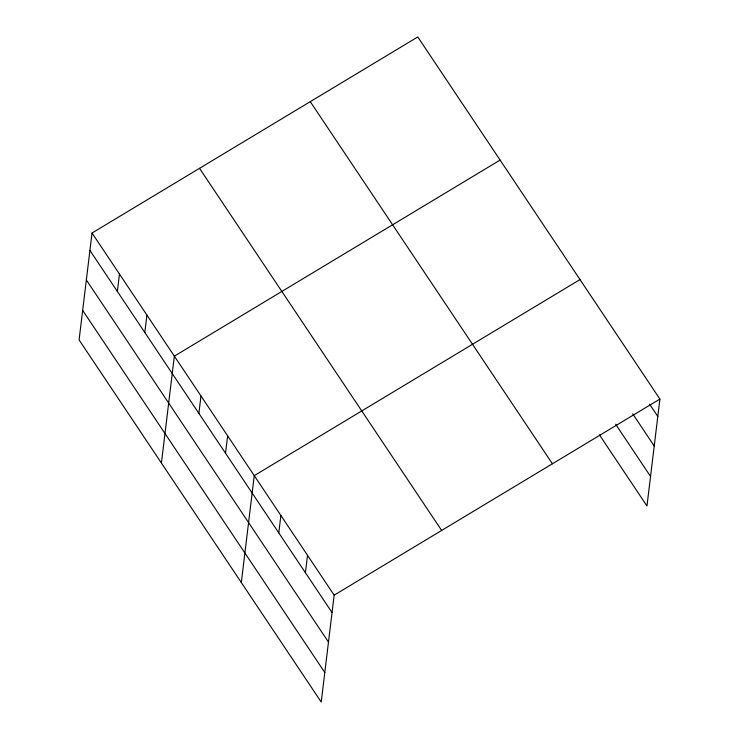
<?xml version="1.0" encoding="UTF-8"?>
<svg xmlns="http://www.w3.org/2000/svg" width="739" height="739" viewBox="0 0 739 739"><rect width="100%" height="100%" fill="white"/><g stroke="black" fill="none" stroke-linecap="round" stroke-linejoin="round"><path stroke-width="1.11" d="M92.033 233.025L79.091 339.922L321.225 702.05L334.157 595.154L92.033 233.025L417.775 36.95L659.909 399.078L646.967 505.975L599.412 434.837M117.362 291.462L119.469 274.067M144.807 332.504L146.913 315.11M161.416 463.048L174.349 356.152L500.1 160.077M198.883 413.378L200.99 395.984M225.515 453.21L227.621 435.816M241.32 582.544L254.253 475.657L580.004 279.573M278.788 532.874L280.885 515.489M305.419 572.707L307.526 555.322M334.157 595.154L659.909 399.078M649.563 404.131L657.802 416.463M632.667 413.757L654.227 446.005M615.67 424.269L650.542 476.433M310.278 101.659L552.412 463.778M199.53 168.326L441.654 530.445M89.927 250.419L332.051 612.548M86.352 279.952L328.476 642.08M82.666 310.389L324.8 672.508"/></g></svg>
